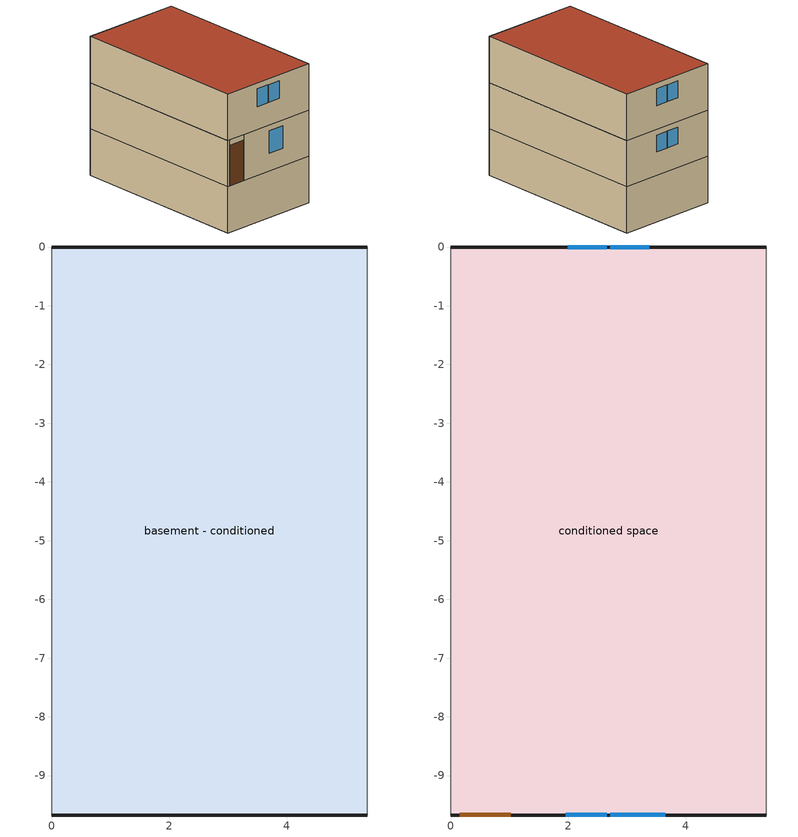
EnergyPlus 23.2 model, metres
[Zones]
basement - conditioned
 floor foundation: 0,-9.67 0,0 5.37,0 5.37,-9.67 z-2.2
 wall outside: 5.37,0 0,0 / 0,-9.67 5.37,-9.67 z0:0.23
 wall adiabatic: 0,0 0,-9.67 / 5.37,-9.67 5.37,0 z-2.2:0.23; 0,0 0,-9.67 / 5.37,-9.67 5.37,0 z0:0.23
 wall foundation: 5.37,0 0,0 / 0,-9.67 5.37,-9.67 z-2.2:0.23
conditioned space
 floor to basement - conditioned: 5.37,0 5.37,-9.67 0,-9.67 0,0 z0.23
 floor to conditioned space: 5.37,0 5.37,-9.67 0,-9.67 0,0 z2.67
 wall outside: 0,-9.67 0.13,-9.67 1.05,-9.67 5.37,-9.67 / 5.37,0 0,0 z0.23:2.67; 0,-9.67 5.37,-9.67 / 5.37,0 0,0 z2.67:5.11
 wall adiabatic: 0,0 0,-9.67 / 5.37,-9.67 5.37,0 z0.23:2.67; 0,0 0,-9.67 / 5.37,-9.67 5.37,0 z2.67:5.11
 window: 3.38,0 2.72,0 / 2.66,0 1.99,0 z1.48:2.37; 2.77,-9.67 3.66,-9.67 z1.18:2.37; 1.96,-9.67 2.66,-9.67 / 2.72,-9.67 3.42,-9.67 z3.87:4.81; 3.38,0 2.72,0 / 2.66,0 1.99,0 z3.92:4.81
 door: 0.15,-9.67 1.02,-9.67 z0.23:2.37
 roof outside: 5.37,-9.67 5.37,0 0,0 0,-9.67 z5.11
[Building]
Building 1
[Zone] Multiplier=1; Part of Total Floor Area=Yes
basement - conditioned; conditioned space
[Space]
Name | Zone | Space Type
basement - conditioned 1 | basement - conditioned | Space Type 2
conditioned space 1; conditioned space|story 2 | conditioned space | Space Type 1
[SpaceList]
Space Type 2: basement - conditioned 1
Space Type 1: conditioned space 1, conditioned space|story 2
